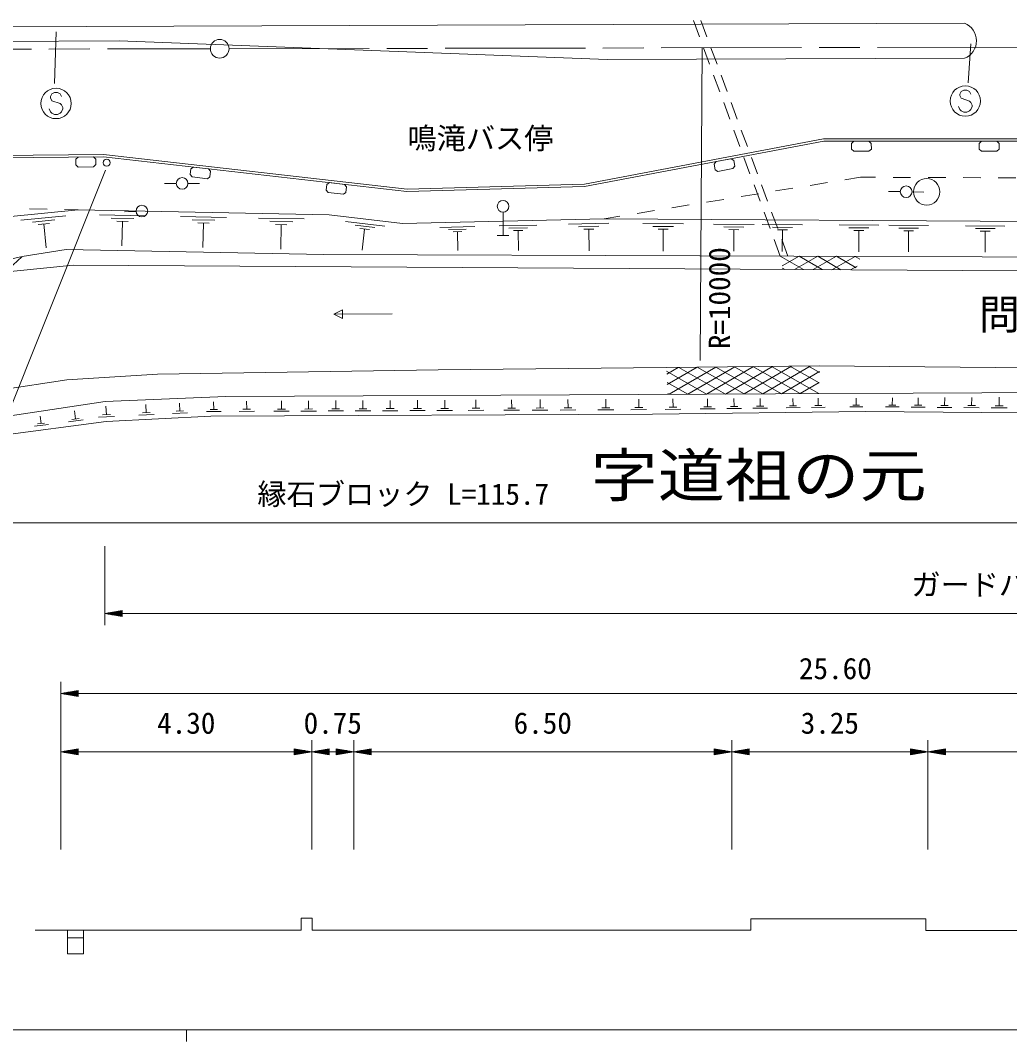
# Model space of a CAD drawing. Units: millimetres, scale not verified. Extents: x 40000 to 680000, y 20000 to 380000.
# Drawn here: x 153780 to 238445, y 204000 to 291431 of the extents above; entities that cross this region are included whole.
import ezdxf
from ezdxf.enums import TextEntityAlignment as Align

# ---------------------------------------------------------------- set-up
doc = ezdxf.new("R2010")
doc.units = ezdxf.units.MM
doc.header["$LTSCALE"] = 1000
doc.linetypes.add('CHAIN', pattern=[18.5, 12, -1.5, 3.5, -1.5])
for name, color, linetype, lineweight in [('M-BGD', 7, 'Continuous', 13), ('M-BMK', 2, 'CHAIN', 13), ('M-BMK-SRVR', 3, 'Continuous', 13), ('M-STR-HTXT', 7, 'Continuous', 13), ('M-STR-STRC', 7, 'Continuous', 13), ('M-STR-STRD', 7, 'Continuous', 13), ('M-TTL-BAND', 7, 'Continuous', 13)]:
    doc.layers.add(name, color=color, linetype=linetype, lineweight=lineweight)
doc.layers.add('M-BGD-HTXT', color=7, linetype='Continuous')
doc.layers.add('M-BMK-HTXT', color=7, linetype='Continuous')
doc.styles.add('ＭＳ ゴシック', font='')
doc.styles.get('ＭＳ ゴシック').set_extended_font_data('MS Gothic')

msp = doc.modelspace()

# ---------------------------------------------------------------- linework, layer by layer
at = {"layer": 'M-BGD'}
for p, q in [((211385, 291430), (211904, 290023)), ((212024, 291431), (212543, 290024)), ((212250, 289084), (212768, 287677)), ((212889, 289085), (213408, 287678)), ((213114, 286739), (213633, 285331)), ((213753, 286740), (214272, 285332)), ((213979, 284393), (214498, 282986)), ((214618, 284394), (215137, 282986)), ((214844, 282047), (215362, 280640)), ((215483, 282048), (216002, 280641)), ((225110, 281082), (224911, 280897)), ((224911, 280897), (224911, 280414)), ((225110, 281082), (226412, 281083)), ((226412, 281083), (226612, 280898)), ((226612, 280898), (226613, 280415)), ((236053, 281089), (235853, 280904)), ((235853, 280904), (235854, 280421)), ((236053, 281089), (237355, 281090)), ((237355, 281090), (237555, 280905)), ((237555, 280905), (237556, 280422)), ((225111, 280228), (224911, 280414)), ((225111, 280228), (226413, 280229)), ((226413, 280229), (226613, 280415)), ((236054, 280235), (235854, 280421)), ((236054, 280235), (237356, 280236)), ((237356, 280236), (237556, 280422)), ((158725, 279734), (158528, 279546)), ((158528, 279546), (158533, 279063)), ((158735, 278880), (158533, 279063)), ((158725, 279734), (160027, 279748)), ((160027, 279748), (160229, 279565)), ((160037, 278894), (160235, 279082)), ((160229, 279565), (160235, 279082)), ((213323, 279341), (213161, 279121)), ((213161, 279121), (213251, 278646)), ((213323, 279341), (214603, 279582)), ((214603, 279582), (214834, 279437)), ((214761, 278743), (214923, 278962)), ((214834, 279437), (214923, 278962)), ((215708, 279702), (216227, 278294)), ((216348, 279702), (216866, 278295)), ((158735, 278880), (160037, 278894)), ((168366, 278714), (168311, 278234)), ((168488, 278027), (168311, 278234)), ((168586, 278875), (168366, 278714)), ((168586, 278875), (169879, 278727)), ((169782, 277878), (170001, 278040)), ((169879, 278727), (170056, 278520)), ((170056, 278520), (170001, 278040)), ((213482, 278501), (213251, 278646)), ((213482, 278501), (214761, 278743)), ((167123, 277475), (166123, 277476)), ((168123, 277469), (169122, 277457)), ((168488, 278027), (169782, 277878)), ((180006, 277380), (179951, 276900)), ((180226, 277541), (180006, 277380)), ((180226, 277541), (181519, 277393)), ((181519, 277393), (181697, 277186)), ((181697, 277186), (181642, 276706)), ((216573, 277356), (217092, 275949)), ((217212, 277357), (217731, 275949)), ((221385, 277307), (222866, 277546)), ((224347, 277786), (225691, 278003)), ((225691, 278003), (226978, 277998)), ((228478, 277992), (229978, 277986)), ((231478, 277980), (232978, 277974)), ((234478, 277968), (235978, 277962)), ((237478, 277956), (238978, 277950)), ((180129, 276693), (179951, 276900)), ((180129, 276693), (181422, 276544)), ((181422, 276544), (181642, 276706)), ((215462, 276348), (216943, 276588)), ((218424, 276827), (219905, 277067)), ((229095, 276770), (228095, 276782)), ((230094, 276754), (231094, 276734)), ((209539, 275389), (211020, 275629)), ((212501, 275869), (213982, 276108)), ((153820, 274330), (157665, 274711)), ((154566, 275305), (156066, 275274)), ((157566, 275243), (158734, 275219)), ((160560, 274782), (164487, 274705)), ((163675, 275085), (162676, 275041)), ((167493, 274645), (171419, 274568)), ((195090, 275017), (195090, 273017)), ((203753, 274453), (205097, 274670)), ((206578, 274910), (208059, 275150)), ((217438, 275010), (217956, 273603)), ((218077, 275011), (218596, 273604)), ((154807, 274169), (156729, 274359)), ((155312, 273960), (156274, 274055)), ((155793, 274008), (155996, 271957)), ((161536, 274501), (163500, 274462)), ((162022, 274230), (163004, 274210)), ((162513, 274220), (162472, 272126)), ((168469, 274364), (170433, 274325)), ((168955, 274093), (169937, 274073)), ((169446, 274083), (169404, 271989)), ((174148, 274514), (178074, 274436)), ((175125, 274233), (177088, 274194)), ((175610, 273961), (176592, 273942)), ((176101, 273952), (176059, 271858)), ((181612, 274220), (184981, 273814)), ((182427, 273894), (184111, 273691)), ((189673, 273711), (192675, 273784)), ((194765, 273835), (197982, 273913)), ((195574, 273640), (197183, 273679)), ((200682, 273978), (204150, 274062)), ((201555, 273768), (203289, 273810)), ((207049, 274031), (210547, 274007)), ((207922, 273792), (209671, 273780)), ((213113, 273990), (216580, 273966)), ((213978, 273753), (215711, 273741)), ((217280, 273962), (220726, 273938)), ((218140, 273726), (219863, 273714)), ((223848, 273917), (227261, 273894)), ((224700, 273684), (226406, 273672)), ((228115, 273888), (231506, 273866)), ((234685, 273844), (238043, 273821)), ((182821, 273619), (183663, 273517)), ((183242, 273568), (183025, 271771)), ((190428, 273529), (191929, 273566)), ((190808, 273338), (191559, 273356)), ((191184, 273347), (191222, 271746)), ((194590, 273017), (195590, 273017)), ((195982, 273435), (196786, 273454)), ((196384, 273445), (196425, 271729)), ((201994, 273547), (202861, 273568)), ((202428, 273558), (202473, 271708)), ((208358, 273555), (209232, 273550)), ((208795, 273553), (208782, 271687)), ((214410, 273519), (215276, 273513)), ((214843, 273516), (214831, 271667)), ((218569, 273493), (219430, 273488)), ((219000, 273491), (218987, 271653)), ((225125, 273454), (225978, 273448)), ((225551, 273451), (225539, 271631)), ((228961, 273657), (230657, 273645)), ((229384, 273428), (230232, 273422)), ((229808, 273425), (229795, 271616)), ((235523, 273615), (237202, 273603)), ((235942, 273388), (236781, 273382)), ((236361, 273385), (236349, 271594)), ((218302, 272665), (218823, 271253)), ((218942, 272665), (219463, 271251)), ((152421, 269807), (153906, 271177)), ((218823, 271253), (220800, 270103)), ((218971, 270416), (220423, 271248)), ((220041, 270107), (222023, 271242)), ((220423, 271248), (222407, 270093)), ((221634, 270098), (223623, 271237)), ((222023, 271242), (224013, 270084)), ((223227, 270089), (225223, 271232)), ((223623, 271237), (225325, 270247)), ((225223, 271232), (225619, 271001)), ((219005, 270221), (219193, 270112)), ((224821, 270080), (225386, 270403)), ((180603, 266281), (181349, 266662)), ((185602, 266322), (180603, 266281)), ((181356, 265912), (180603, 266281)), ((181349, 266662), (181356, 265912)), ((210076, 261716), (209096, 261144)), ((211692, 261733), (209149, 260248)), ((213309, 261751), (209317, 259420)), ((214117, 259444), (210135, 261717)), ((214925, 261769), (210917, 259428)), ((215717, 259452), (211719, 261734)), ((216541, 261786), (212517, 259436)), ((217317, 259460), (213303, 261751)), ((218158, 261804), (214117, 259444)), ((218917, 259468), (214887, 261768)), ((219774, 261822), (215717, 259452)), ((220517, 259476), (216470, 261786)), ((221391, 261839), (217317, 259460)), ((222117, 259484), (218054, 261803)), ((222144, 260390), (219638, 261820)), ((222170, 261296), (221222, 261837)), ((212517, 259436), (209081, 261397)), ((222173, 261369), (218917, 259468)), ((210917, 259428), (209138, 260444)), ((222145, 260427), (220517, 259476)), ((173148, 258137), (173145, 258839)), ((176125, 258150), (176122, 258854)), ((178447, 258161), (178444, 258866)), ((180772, 258171), (180769, 258877)), ((183100, 258181), (183097, 258889)), ((185430, 258191), (185427, 258901)), ((187764, 258201), (187761, 258912)), ((190100, 258211), (190097, 258924)), ((192773, 258223), (192770, 258937)), ((195828, 258236), (195825, 258953)), ((198256, 258247), (198253, 258965)), ((200651, 258257), (200648, 258977)), ((203887, 258272), (203884, 258993)), ((206703, 258284), (206700, 259007)), ((209317, 259420), (209194, 259491)), ((209640, 258310), (209630, 259022)), ((212598, 258346), (212589, 259036)), ((214864, 258373), (214854, 259048)), ((217100, 258400), (217091, 259059)), ((219911, 258433), (219902, 259073)), ((222075, 258459), (222066, 259084)), ((225325, 258498), (225316, 259100)), ((228410, 258493), (228416, 259116)), ((230624, 258479), (230630, 259127)), ((232885, 258465), (232892, 259138)), ((235196, 258451), (235202, 259150)), ((237556, 258436), (237563, 259161)), ((158503, 257316), (158413, 257995)), ((161138, 257667), (161100, 258394)), ((164554, 257838), (164518, 258539)), ((167741, 257998), (167104, 257965)), ((167422, 257982), (167387, 258661)), ((170950, 257953), (169696, 257947)), ((170636, 258119), (170009, 258116)), ((170323, 258117), (170320, 258786)), ((173806, 257965), (172491, 257959)), ((173477, 258139), (172819, 258136)), ((176786, 257977), (175466, 257972)), ((176455, 258152), (175795, 258149)), ((179109, 257987), (177787, 257981)), ((178778, 258162), (178117, 258159)), ((181435, 257997), (180111, 257991)), ((181104, 258172), (180441, 258169)), ((183765, 258007), (182437, 258001)), ((183432, 258182), (182768, 258179)), ((186096, 258016), (184766, 258011)), ((185763, 258192), (185098, 258190)), ((188431, 258026), (187098, 258021)), ((188097, 258203), (187430, 258200)), ((190769, 258036), (189432, 258030)), ((190434, 258213), (189766, 258210)), ((193444, 258047), (192104, 258042)), ((193108, 258224), (192439, 258222)), ((196501, 258060), (195158, 258054)), ((196164, 258238), (195493, 258235)), ((198930, 258070), (197584, 258065)), ((198593, 258248), (197920, 258246)), ((201326, 258080), (199977, 258075)), ((200988, 258259), (200314, 258256)), ((204564, 258094), (203211, 258088)), ((204225, 258273), (203549, 258270)), ((207381, 258106), (206025, 258100)), ((207042, 258285), (206364, 258282)), ((210309, 258141), (208975, 258123)), ((209973, 258315), (209306, 258305)), ((213248, 258182), (211953, 258164)), ((212922, 258350), (212274, 258341)), ((215499, 258213), (214233, 258195)), ((215180, 258377), (214547, 258368)), ((217720, 258243), (216484, 258226)), ((217409, 258404), (216791, 258395)), ((220513, 258282), (219313, 258265)), ((220211, 258438), (219611, 258429)), ((222663, 258311), (221492, 258295)), ((222368, 258463), (221782, 258455)), ((225891, 258356), (224763, 258340)), ((225607, 258502), (225043, 258495)), ((228992, 258333), (227825, 258343)), ((228702, 258491), (228119, 258496)), ((231229, 258312), (230016, 258323)), ((230927, 258477), (230320, 258482)), ((233515, 258291), (232253, 258303)), ((233201, 258462), (232570, 258468)), ((235850, 258270), (234539, 258282)), ((235524, 258448), (234868, 258454)), ((238235, 258248), (236875, 258261)), ((237897, 258433), (237216, 258439)), ((155552, 256918), (155468, 257554)), ((159161, 257230), (157889, 257063)), ((158821, 257358), (158185, 257275)), ((161829, 257521), (160466, 257450)), ((161479, 257685), (160797, 257650)), ((165221, 257697), (163906, 257629)), ((164883, 257855), (164225, 257821)), ((168068, 257845), (166794, 257779)), ((156169, 256837), (154976, 256680)), ((155850, 256957), (155253, 256879)), ((159171, 212890), (157796, 212890))]:
    msp.add_line(p, q, dxfattribs=at)
for points in [[(95820, 258905), (109496, 259332), (113519, 259641), (121806, 261277), (127250, 262779), (140096, 266828), (147900, 268893), (153211, 269966), (158306, 270462), (243946, 269970), (252581, 270747), (272562, 270922), (289887, 268052), (294365, 267596), (300051, 267623), (302706, 268267), (305307, 269849), (306917, 271512), (308928, 274529), (309947, 277237)], [(96187, 259904), (109860, 260257), (121500, 262321), (138820, 267536), (147729, 269833), (153937, 271230), (157693, 271820), (179731, 271385), (244140, 271168), (252366, 271851), (272345, 271913), (288590, 269181), (295915, 268354), (299702, 268705), (302247, 269471), (304855, 271126), (307296, 273967), (308721, 277270)], [(97165, 262570), (99670, 262241), (109727, 262614), (120079, 264624), (127218, 266465), (139386, 270801), (146256, 273180), (152671, 274619), (158734, 275219), (180194, 274794), (186495, 274034), (203753, 274453), (240536, 274205), (253697, 275043), (270117, 274965), (274339, 274748), (293656, 271551), (298147, 271261), (300878, 271509), (303009, 272503), (305182, 274344), (307763, 277276)], [(134578, 255742), (142481, 257718), (152136, 259792), (157750, 260650), (165509, 261133), (189539, 261508), (209063, 261705), (222187, 261848), (249256, 261598), (266492, 260882), (277291, 260042), (285086, 259077), (291916, 258540), (298495, 258630), (302786, 258951), (307971, 260847), (312906, 264923), (314944, 267516), (317662, 273487)], [(141322, 255261), (152539, 257521), (161043, 258792), (171356, 259230), (241962, 259583), (258095, 259075), (266514, 258524), (277985, 257761), (291971, 256843)], [(226112, 257959), (207895, 257708), (170092, 257549), (161107, 257083), (152080, 255896)], [(283693, 255684), (265441, 257026), (249336, 257747), (226112, 257959)], [(155056, 213545), (177809, 213545), (177809, 214561), (178755, 214561), (178755, 213545), (216306, 213545), (216306, 214505), (231278, 214505), (231278, 213515), (267548, 213515), (267548, 214562), (268494, 214562), (268494, 213515), (285515, 213515), (285515, 208996)], [(157796, 213545), (157796, 211516), (159171, 211516), (159171, 213545)]]:
    msp.add_lwpolyline(points, dxfattribs=at)
for centre, radius in [((167623, 277475), 500), ((229595, 276765), 500), ((231350, 276756), 1133), ((164174, 275108), 500), ((195090, 275517), 500)]:
    msp.add_circle(centre, radius, dxfattribs=at)
at = {"layer": 'M-BMK'}
for p, q in [((105721, 288885), (170036, 289005)), ((171636, 289008), (269649, 289191))]:
    msp.add_line(p, q, dxfattribs=at)
at = {"layer": 'M-BMK-SRVR'}
msp.add_line((212140, 289084), (211970, 262309), dxfattribs=at)
msp.add_circle((170836, 289007), 800, dxfattribs=at)
at = {"layer": 'M-STR-HTXT'}
for p, q in [((128036, 248407), (245051, 248407)), ((161002, 246407), (161002, 239650)), ((161002, 240650), (162502, 240900)), ((161002, 240650), (162502, 240400)), ((161002, 240650), (162502, 240650)), ((162502, 240700), (161302, 240700)), ((162502, 240600), (161302, 240600)), ((161602, 240750), (162502, 240750)), ((161602, 240550), (162502, 240550)), ((162502, 240800), (161902, 240800)), ((162502, 240500), (161902, 240500)), ((162202, 240850), (162502, 240850)), ((162202, 240450), (162502, 240450)), ((162502, 240400), (162502, 240900)), ((162502, 240650), (323795, 240650)), ((157235, 220447), (157235, 234808)), ((157235, 233808), (158735, 234058)), ((157235, 233808), (158735, 233558)), ((157235, 233808), (158735, 233808)), ((158735, 233858), (157535, 233858)), ((158735, 233758), (157535, 233758)), ((157835, 233908), (158735, 233908)), ((157835, 233708), (158735, 233708)), ((158735, 233958), (158135, 233958)), ((158735, 233658), (158135, 233658)), ((158435, 234008), (158735, 234008)), ((158435, 233608), (158735, 233608)), ((158735, 233558), (158735, 234058)), ((158735, 233808), (178717, 233808)), ((178717, 233808), (182309, 233808)), ((182309, 233808), (214665, 233808)), ((214665, 233808), (231459, 233808)), ((231459, 233808), (263749, 233808)), ((178717, 220447), (178717, 229808)), ((182309, 220447), (182309, 229808)), ((214665, 220447), (214665, 229808)), ((231459, 220447), (231459, 229808)), ((157235, 228808), (158735, 229058)), ((157235, 228808), (158735, 228558)), ((157235, 228808), (158735, 228808)), ((158735, 228858), (157535, 228858)), ((158735, 228758), (157535, 228758)), ((157835, 228908), (158735, 228908)), ((157835, 228708), (158735, 228708)), ((158735, 228958), (158135, 228958)), ((158735, 228658), (158135, 228658)), ((158435, 229008), (158735, 229008)), ((158435, 228608), (158735, 228608)), ((158735, 228558), (158735, 229058)), ((158735, 228808), (177217, 228808)), ((178717, 228808), (177217, 229058)), ((177217, 229058), (177217, 228558)), ((177517, 229008), (177217, 229008)), ((177217, 228958), (177817, 228958)), ((178117, 228908), (177217, 228908)), ((177217, 228858), (178417, 228858)), ((178717, 228808), (177217, 228558)), ((178717, 228808), (177217, 228808)), ((177217, 228758), (178417, 228758)), ((178117, 228708), (177217, 228708)), ((177217, 228658), (177817, 228658)), ((177517, 228608), (177217, 228608)), ((178717, 228808), (180217, 229058)), ((178717, 228808), (180217, 228558)), ((178717, 228808), (180217, 228808)), ((180217, 228858), (179017, 228858)), ((180217, 228758), (179017, 228758)), ((179317, 228908), (180217, 228908)), ((179317, 228708), (180217, 228708)), ((180217, 228958), (179617, 228958)), ((180217, 228658), (179617, 228658)), ((179917, 229008), (180217, 229008)), ((179917, 228608), (180217, 228608)), ((180217, 228558), (180217, 229058)), ((180217, 228808), (180809, 228808)), ((182309, 228808), (180809, 229058)), ((180809, 229058), (180809, 228558)), ((181109, 229008), (180809, 229008)), ((180809, 228958), (181409, 228958)), ((181709, 228908), (180809, 228908)), ((180809, 228858), (182009, 228858)), ((182309, 228808), (180809, 228558)), ((182309, 228808), (180809, 228808)), ((180809, 228758), (182009, 228758)), ((181709, 228708), (180809, 228708)), ((180809, 228658), (181409, 228658)), ((181109, 228608), (180809, 228608)), ((182309, 228808), (183809, 229058)), ((182309, 228808), (183809, 228558)), ((182309, 228808), (183809, 228808)), ((183809, 228858), (182609, 228858)), ((183809, 228758), (182609, 228758)), ((182909, 228908), (183809, 228908)), ((182909, 228708), (183809, 228708)), ((183809, 228958), (183209, 228958)), ((183809, 228658), (183209, 228658)), ((183509, 229008), (183809, 229008)), ((183509, 228608), (183809, 228608)), ((183809, 228558), (183809, 229058)), ((183809, 228808), (213165, 228808)), ((214665, 228808), (213165, 229058)), ((213165, 229058), (213165, 228558)), ((213465, 229008), (213165, 229008)), ((213165, 228958), (213765, 228958)), ((214065, 228908), (213165, 228908)), ((213165, 228858), (214365, 228858)), ((214665, 228808), (213165, 228558)), ((214665, 228808), (213165, 228808)), ((213165, 228758), (214365, 228758)), ((214065, 228708), (213165, 228708)), ((213165, 228658), (213765, 228658)), ((213465, 228608), (213165, 228608)), ((214665, 228808), (216165, 229058)), ((214665, 228808), (216165, 228558)), ((214665, 228808), (216165, 228808)), ((216165, 228858), (214965, 228858)), ((216165, 228758), (214965, 228758)), ((215265, 228908), (216165, 228908)), ((215265, 228708), (216165, 228708)), ((216165, 228958), (215565, 228958)), ((216165, 228658), (215565, 228658)), ((215865, 229008), (216165, 229008)), ((215865, 228608), (216165, 228608)), ((216165, 228558), (216165, 229058)), ((216165, 228808), (229959, 228808)), ((231459, 228808), (229959, 229058)), ((229959, 229058), (229959, 228558)), ((230259, 229008), (229959, 229008)), ((229959, 228958), (230559, 228958)), ((230859, 228908), (229959, 228908)), ((229959, 228858), (231159, 228858)), ((231459, 228808), (229959, 228558)), ((231459, 228808), (229959, 228808)), ((229959, 228758), (231159, 228758)), ((230859, 228708), (229959, 228708)), ((229959, 228658), (230559, 228658)), ((230259, 228608), (229959, 228608)), ((231459, 228808), (232959, 229058)), ((231459, 228808), (232959, 228558)), ((231459, 228808), (232959, 228808)), ((232959, 228858), (231759, 228858)), ((232959, 228758), (231759, 228758)), ((232059, 228908), (232959, 228908)), ((232059, 228708), (232959, 228708)), ((232959, 228958), (232359, 228958)), ((232959, 228658), (232359, 228658)), ((232659, 229008), (232959, 229008)), ((232659, 228608), (232959, 228608)), ((232959, 228558), (232959, 229058)), ((232959, 228808), (262249, 228808))]:
    msp.add_line(p, q, dxfattribs=at)
at = {"layer": 'M-STR-STRC'}
for p, q in [((156842, 290458), (156709, 286035)), ((234902, 286080), (235138, 289435)), ((156472, 285148), (156354, 284912)), ((156708, 285266), (156472, 285148)), ((156945, 285266), (156708, 285266)), ((157181, 285148), (156945, 285266)), ((157299, 284912), (157181, 285148)), ((234305, 285355), (234187, 285118)), ((234187, 285118), (234187, 285000)), ((234541, 285473), (234305, 285355)), ((234777, 285473), (234541, 285473)), ((235014, 285355), (234777, 285473)), ((235132, 285118), (235014, 285355)), ((156354, 284912), (156354, 284794)), ((156354, 284794), (156472, 284557)), ((156472, 284557), (157181, 284321)), ((157181, 284321), (157299, 284203)), ((157299, 284203), (157417, 283966)), ((234187, 285000), (234305, 284764)), ((234305, 284764), (235014, 284527)), ((235014, 284527), (235132, 284409)), ((235132, 284409), (235250, 284173)), ((235250, 284173), (235250, 284055)), ((156354, 283612), (156235, 283848)), ((156472, 283494), (156354, 283612)), ((156708, 283375), (156472, 283494)), ((156945, 283375), (156708, 283375)), ((157181, 283494), (156945, 283375)), ((157299, 283612), (157181, 283494)), ((157417, 283848), (157299, 283612)), ((157417, 283966), (157417, 283848)), ((234187, 283818), (234068, 284055)), ((234305, 283700), (234187, 283818)), ((234541, 283582), (234305, 283700)), ((234777, 283582), (234541, 283582)), ((235014, 283700), (234777, 283582)), ((235132, 283818), (235014, 283700)), ((235250, 284055), (235132, 283818)), ((148104, 246209), (161073, 278623))]:
    msp.add_line(p, q, dxfattribs=at)
for centre, radius in [((156826, 284321), 1300), ((234659, 284527), 1300), ((161162, 279251), 305)]:
    msp.add_circle(centre, radius, dxfattribs=at)
at = {"layer": 'M-STR-STRD'}
for p, q in [((126385, 290805), (234578, 291187)), ((126389, 289547), (162228, 289674)), ((162228, 289674), (203997, 288079)), ((203997, 288079), (234589, 288187)), ((202051, 277416), (222522, 281281)), ((202073, 277217), (222541, 281081)), ((222522, 281281), (246398, 281296)), ((222541, 281081), (246398, 281096)), ((126525, 279583), (160899, 279958)), ((160899, 279958), (186872, 276981)), ((126527, 279383), (160889, 279758)), ((160889, 279758), (186863, 276781)), ((186863, 276781), (202073, 277217)), ((186872, 276981), (202051, 277416))]:
    msp.add_line(p, q, dxfattribs=at)
msp.add_arc((234013, 289685), 1605, 291.01043, 69.39398, dxfattribs=at)
at = {"layer": 'M-TTL-BAND'}
for p, q in [((40000, 205000), (579000, 205000)), ((168000, 205000), (168000, 204000))]:
    msp.add_line(p, q, dxfattribs=at)

# ---------------------------------------------------------------- texts
at = {"layer": 'M-BGD', "style": 'ＭＳ ゴシック'}
msp.add_text('鳴滝バス停', height=1833, dxfattribs=at).set_placement((193156, 279876), align=Align.BOTTOM_CENTER)
at = {"layer": 'M-BGD-HTXT', "insert": (242595, 264668), "char_height": 2566, "attachment_point": 8, "style": 'ＭＳ ゴシック'}
msp.add_mtext('\\T1.29;問田川', dxfattribs=at)
at = {"layer": 'M-BMK-HTXT', "style": 'ＭＳ ゴシック', "width": 1.15}
msp.add_text('字道祖の元', height=3666, dxfattribs=at).set_placement((216966, 249552), align=Align.BOTTOM_CENTER)
at = {"layer": 'M-BMK-SRVR', "style": 'ＭＳ ゴシック'}
msp.add_text('R=10000', height=1833, rotation=90, dxfattribs=at).set_placement((213605, 263284), align=Align.MIDDLE_LEFT)
at = {"layer": 'M-STR-HTXT', "style": 'ＭＳ ゴシック'}
for s, p in [('縁石ブロック L=115.7', (186544, 249407)), ('ガードパイプ  L=166.5', (243148, 241650)), ('25.60', (223534, 234478)), ('4.30', (167976, 229808)), ('0.75', (180513, 229808)), ('6.50', (198487, 229808)), ('3.25', (223062, 229808))]:
    msp.add_text(s, height=1833, dxfattribs=at).set_placement(p, align=Align.BOTTOM_CENTER)

doc.saveas('drawing.dxf')
